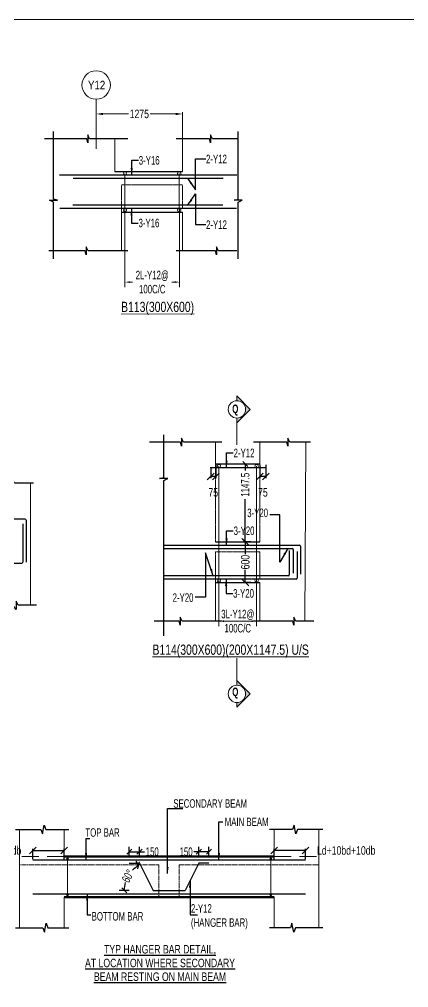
# Model space of a CAD drawing. Header units: millimetres. Extents: x -2697 to 288508, y -1308 to 60928.
# Drawn here: x 136830 to 142576, y 16972 to 31254 of the extents above; entities that cross this region are included whole.
import ezdxf
from ezdxf.enums import TextEntityAlignment as Align

# ---------------------------------------------------------------- set-up
doc = ezdxf.new("R2010")
doc.units = ezdxf.units.MM
doc.header["$LTSCALE"] = 100
for name, pattern in [('ACAD_ISO04W100', [30, 24, -3, 0, -3]), ('CONTINOUS', [0]), ('CONTINU', [0]), ('HIDDEN', [0.375, 0.25, -0.125])]:
    doc.linetypes.add(name, pattern=pattern)
doc.layers.get('Defpoints').update_dxf_attribs({"color": 1, "lineweight": 0})
for name, color, linetype in [('-S-ARROW', 253, 'Continuous'), ('-S-BMNO', 4, 'Continuous'), ('-S-DIM', 251, 'Continuous'), ('-S-MISC', 8, 'Continuous'), ('-STR-BEAM', 7, 'CONTINU'), ('-STR-REINF', 3, 'Continuous'), ('-STR-TEXT', 6, 'Continuous'), ('A-ANNO-DIMS', 7, 'Continuous'), ('Leader', 8, 'Continuous'), ('rein', 3, 'Continuous')]:
    doc.layers.add(name, color=color, linetype=linetype)
for name, color, linetype, lineweight in [('-S-STIRUP', 11, 'Continuous', 9), ('-STR-COLUMN', 5, 'HIDDEN', 13), ('-STR-RF-DIM', 252, 'CONTINOUS', 20), ('A-ANNO-GRID-LINE', 252, 'ACAD_ISO04W100', 20), ('A-ANNO-GRID-TEXT', 13, 'Continuous', 15), ('A-CONC', 7, 'Continuous', 50), ('G-ANNO-SYMB', 8, 'CONTINOUS', 9), ('GRID DIM', 252, 'Continuous', 9), ('S-COL', 5, 'Continuous', 20), ('SEC TEXT', 9, 'Continuous', 18), ('SLAB LINE', 254, 'HIDDEN', 20)]:
    doc.layers.add(name, color=color, linetype=linetype, lineweight=lineweight)
doc.styles.add('BEAM-LS', font='romans.shx', dxfattribs={"width": 0.8})
doc.styles.add('Dim.s & Anno.(Misc.)', font='ARIALN.TTF')
doc.styles.add('SOBHA', font='swisscl.ttf', dxfattribs={"width": 0.9})
doc.styles.add('sobha.sed', font='swisscl.ttf')
doc.styles.add('Swis721 LtCn BT_B', font='', dxfattribs={"width": 0.9, "height": 250})
doc.styles.get('Swis721 LtCn BT_B').set_extended_font_data('Swis721 LtCn BT', bold=True)
doc.dimstyles.new('S-50', dxfattribs={"dimscale": 50, "dimtxt": 2.5, "dimasz": 2, "dimexe": 0.5, "dimexo": 0.25, "dimgap": 0.25, "dimtad": 0, "dimdec": 0, "dimrnd": 0.0005, "dimzin": 0, "dimdsep": 46, "dimtxsty": 'sobha.sed', "dimblk": 'OBLIQUE', "dimcen": 0.09, "dimclrd": 8, "dimclre": 8, "dimclrt": 6, "dimadec": 0, "dimazin": 0, "dimtfac": 1, "dimtdec": 0, "dimtofl": 0, "dimtmove": 2, "dimatfit": 3, "dimfxl": 0.18, "dimtolj": 1, "dimtzin": 0, "dimlwd": -1, "dimlwe": -1, "dimarcsym": 0})
doc.dimstyles.new('S-DIM50', dxfattribs={"dimscale": 50, "dimtxt": 2.5, "dimasz": 1.5, "dimexe": 1.5, "dimexo": 1, "dimgap": 0.5, "dimtad": 0, "dimdec": 0, "dimzin": 0, "dimdsep": 46, "dimtxsty": 'SOBHA', "dimcen": 0.09, "dimclrd": 256, "dimclre": 256, "dimclrt": 6, "dimadec": 5, "dimazin": 0, "dimtfac": 1, "dimtdec": 0, "dimtofl": 0, "dimtmove": 0, "dimatfit": 3, "dimfxl": 0.18, "dimtolj": 1, "dimtzin": 0, "dimlwd": -1, "dimlwe": -1, "dimarcsym": 0})
doc.dimstyles.new('STIRUP', dxfattribs={"dimscale": 50, "dimtxt": 2.5, "dimasz": 2.2, "dimexe": 0, "dimexo": 0, "dimgap": 0.5, "dimtad": 0, "dimdec": 0, "dimzin": 0, "dimdsep": 46, "dimtxsty": 'BEAM-LS', "dimblk": 'DOTSMALL', "dimcen": 0.09, "dimclrd": 256, "dimclre": 256, "dimclrt": 256, "dimadec": 5, "dimazin": 0, "dimtfac": 1, "dimtdec": 0, "dimtofl": 0, "dimtmove": 0, "dimatfit": 3, "dimldrblk": 'DOTSMALL', "dimfxl": 0, "dimfxlon": 1, "dimtolj": 1, "dimtzin": 0, "dimlwd": -1, "dimlwe": -1, "dimarcsym": 0})

# ---------------------------------------------------------------- blocks, each defined once
blk = doc.blocks.new('_Oblique')
at = {"color": 0, "linetype": 'ByBlock', "lineweight": -2}
blk.add_line((-0.5, -0.5), (0.5, 0.5), dxfattribs=at)
blk = doc.blocks.new('*D33')
at = {"color": 8, "transparency": 16777216}
for p, q in [((1102, -135), (1062, -67)), ((962, -500), (812, -500))]:
    blk.add_line(p, q, dxfattribs=at)
for start, end in [(120, 135.789), (164.211, 180)]:
    blk.add_arc((1312, -500), 425, start, end, dxfattribs=at)
at = {"layer": 'Defpoints', "color": 0, "transparency": 16777216}
for p in [(987, -227), (1139, -200, 0), (1312, -500), (1312, -500), (1787, -500)]:
    blk.add_point(p, dxfattribs=at)
at = {"color": 8, "transparency": 16777216, "xscale": 75, "yscale": 75, "zscale": 75}
for p, rotation in [((1100, -132), 29.99999999999575), ((887, -500), 269.9999884995148)]:
    blk.add_blockref('_Oblique', p, dxfattribs=dict(at, rotation=rotation))
at = {"color": 6, "transparency": 16777216, "insert": (944, -288), "char_height": 125, "attachment_point": 5, "rotation": 60, "style": 'SOBHA'}
blk.add_mtext('\\A1;60°', dxfattribs=at)
blk = doc.blocks.new('*D31')
at = {"layer": '-S-DIM', "color": 8, "transparency": 16777216}
for p, q in [((962, -5), (962, 145)), ((1112, -5), (1112, 145)), ((962, 70), (1112, 70)), ((1112, 70), (1187, 70))]:
    blk.add_line(p, q, dxfattribs=at)
at = {"layer": 'Defpoints', "color": 0, "transparency": 16777216}
for p in [(1112, 70), (962, -100), (1112, -100)]:
    blk.add_point(p, dxfattribs=at)
at = {"layer": '-S-DIM', "color": 8, "transparency": 16777216, "xscale": 75, "yscale": 75, "zscale": 75, "rotation": 180}
blk.add_blockref('_Oblique', (962, 70), dxfattribs=at)
at = {"layer": '-S-DIM', "color": 8, "transparency": 16777216, "xscale": 75, "yscale": 75, "zscale": 75}
blk.add_blockref('_Oblique', (1112, 70), dxfattribs=at)
at = {"layer": '-S-DIM', "color": 6, "transparency": 16777216, "insert": (1300, 70), "char_height": 125, "attachment_point": 5, "style": 'SOBHA'}
blk.add_mtext('\\A1;150', dxfattribs=at)
blk = doc.blocks.new('*D32')
at = {"layer": '-S-DIM', "color": 8, "transparency": 16777216}
for p, q in [((1988, -5), (1988, 145)), ((2138, -5), (2138, 145)), ((1988, 70), (1913, 70)), ((2138, 70), (1988, 70))]:
    blk.add_line(p, q, dxfattribs=at)
at = {"layer": 'Defpoints', "color": 0, "transparency": 16777216}
for p in [(1988, 70), (1988, -100), (2138, -100)]:
    blk.add_point(p, dxfattribs=at)
at = {"layer": '-S-DIM', "color": 8, "transparency": 16777216, "xscale": 75, "yscale": 75, "zscale": 75, "rotation": 180}
blk.add_blockref('_Oblique', (1988, 70), dxfattribs=at)
at = {"layer": '-S-DIM', "color": 8, "transparency": 16777216, "xscale": 75, "yscale": 75, "zscale": 75}
blk.add_blockref('_Oblique', (2138, 70), dxfattribs=at)
at = {"layer": '-S-DIM', "color": 6, "transparency": 16777216, "insert": (1800, 70), "char_height": 125, "attachment_point": 5, "style": 'SOBHA'}
blk.add_mtext('\\A1;150', dxfattribs=at)
blk = doc.blocks.new('*D35')
at = {"layer": '-S-DIM', "color": 8, "transparency": 16777216}
for p, q in [((-462, -38), (-462, 113)), ((-462, 88), (0, 88)), ((0, -38), (0, 113))]:
    blk.add_line(p, q, dxfattribs=at)
at = {"layer": 'Defpoints', "color": 0, "transparency": 16777216}
for p in [(0, 88), (-462, -50), (0, -50)]:
    blk.add_point(p, dxfattribs=at)
at = {"layer": '-S-DIM', "color": 8, "transparency": 16777216, "xscale": 100, "yscale": 100, "zscale": 100}
for p, rotation in [((-462, 88), 179.9997867593097), ((0, 88), 359.9997867593097)]:
    blk.add_blockref('_Oblique', p, dxfattribs=dict(at, rotation=rotation))
at = {"layer": '-S-DIM', "color": 6, "transparency": 16777216, "insert": (-1064, 88), "char_height": 125, "attachment_point": 5, "rotation": 359.9998, "style": 'sobha.sed'}
blk.add_mtext('\\A1;Ld+10bd+10db', dxfattribs=at)
blk = doc.blocks.new('*D36')
at = {"layer": '-S-DIM', "color": 8, "transparency": 16777216}
for p, q in [((3100, -38), (3100, 113)), ((3562, 88), (3100, 88)), ((3562, -38), (3562, 113))]:
    blk.add_line(p, q, dxfattribs=at)
at = {"layer": 'Defpoints', "color": 0, "transparency": 16777216}
for p in [(3100, 88), (3100, -50), (3562, -50)]:
    blk.add_point(p, dxfattribs=at)
at = {"layer": '-S-DIM', "color": 8, "transparency": 16777216, "xscale": 100, "yscale": 100, "zscale": 100}
for p, rotation in [((3100, 88), 180.0002132406902), ((3562, 88), 0.0002132406903055)]:
    blk.add_blockref('_Oblique', p, dxfattribs=dict(at, rotation=rotation))
at = {"layer": '-S-DIM', "color": 6, "transparency": 16777216, "insert": (4163, 88), "char_height": 125, "attachment_point": 5, "rotation": 0.0002, "style": 'sobha.sed'}
blk.add_mtext('\\A1;Ld+10bd+10db', dxfattribs=at)
blk = doc.blocks.new('*D200')
at = {"layer": '-STR-RF-DIM', "transparency": 16777216}
for p, q in [((138389, 28454), (138389, 27303)), ((139196, 28462), (139196, 27303)), ((138464, 27378), (138501, 27378)), ((139121, 27378), (139083, 27378))]:
    blk.add_line(p, q, dxfattribs=at)
for points in [[(138464, 27391), (138464, 27366), (138389, 27378)], [(139121, 27391), (139121, 27366), (139196, 27378)]]:
    blk.add_solid(points, dxfattribs=at)
at = {"layer": 'Defpoints', "color": 0, "transparency": 16777216}
for p in [(138389, 28454, 0), (139196, 28462, 0), (138389, 27378)]:
    blk.add_point(p, dxfattribs=at)
at = {"layer": '-STR-RF-DIM', "color": 6, "transparency": 16777216, "insert": (138792, 27378), "char_height": 125, "attachment_point": 5, "style": 'SOBHA'}
blk.add_mtext('\\A1;2L-Y12@\\P100C/C', dxfattribs=at)
blk = doc.blocks.new('_DotSmall')
at = {"color": 0, "linetype": 'ByBlock', "const_width": 0.5}
blk.add_lwpolyline([(-0.0625, 0, 1), (0.0625, 0, 1)], format="xyb", close=True, dxfattribs=at)
blk = doc.blocks.new('*D201')
at = {"layer": '-S-STIRUP', "ltscale": 100, "transparency": 16777216}
blk.add_line((139189, 28442), (139189, 28979), dxfattribs=at)
at = {"layer": 'Defpoints', "color": 0, "linetype": 'CONTINU', "ltscale": 100, "transparency": 16777216}
for p in [(139189, 28979), (139189, 28979), (139189, 28442)]:
    blk.add_point(p, dxfattribs=at)
at = {"layer": '-S-STIRUP', "linetype": 'CONTINU', "ltscale": 100, "transparency": 16777216, "xscale": 100, "yscale": 100, "zscale": 100}
for p, rotation in [((139189, 28979), 90), ((139189, 28442), 270)]:
    blk.add_blockref('_DotSmall', p, dxfattribs=dict(at, rotation=rotation))
blk = doc.blocks.new('*D202')
at = {"layer": '-S-STIRUP', "ltscale": 100, "transparency": 16777216}
blk.add_line((138389, 28442), (138389, 28979), dxfattribs=at)
at = {"layer": 'Defpoints', "color": 0, "linetype": 'CONTINU', "ltscale": 100, "transparency": 16777216}
for p in [(138389, 28979), (138389, 28979), (138389, 28442)]:
    blk.add_point(p, dxfattribs=at)
at = {"layer": '-S-STIRUP', "linetype": 'CONTINU', "ltscale": 100, "transparency": 16777216, "xscale": 100, "yscale": 100, "zscale": 100}
for p, rotation in [((138389, 28979), 90), ((138389, 28442), 270)]:
    blk.add_blockref('_DotSmall', p, dxfattribs=dict(at, rotation=rotation))
blk = doc.blocks.new('A-SYMB_Grid')
blk.add_circle((0, 0), 4.21)
at = {"style": 'Dim.s & Anno.(Misc.)'}
blk.add_attdef('GRID', text='', height=3, dxfattribs=at).set_placement((0, 0), align=Align.MIDDLE_CENTER)
blk = doc.blocks.new('*D234')
at = {"layer": 'Defpoints', "color": 0, "transparency": 16777216}
for p in [(139239, 29859), (139239, 29432, 0), (137964, 29331, 0)]:
    blk.add_point(p, dxfattribs=at)
at = {"layer": 'GRID DIM', "transparency": 16777216}
for p, q in [((137964, 29343), (137964, 29884)), ((138064, 29859), (138442, 29859)), ((139139, 29859), (138761, 29859)), ((139239, 29444), (139239, 29884))]:
    blk.add_line(p, q, dxfattribs=at)
for points in [[(138064, 29875), (138064, 29842), (137964, 29859)], [(139139, 29875), (139139, 29842), (139239, 29859)]]:
    blk.add_solid(points, dxfattribs=at)
at = {"layer": 'GRID DIM', "color": 13, "transparency": 16777216, "insert": (138601, 29859), "char_height": 125, "attachment_point": 5, "style": 'sobha.sed'}
blk.add_mtext('\\A1;1275', dxfattribs=at)
blk = doc.blocks.new('*D701')
at = {"layer": '-STR-RF-DIM', "transparency": 16777216}
for p, q in [((140332, 24295), (140332, 22302)), ((139776, 24266), (139776, 22302)), ((140257, 22377), (139851, 22377))]:
    blk.add_line(p, q, dxfattribs=at)
for points in [[(139851, 22390), (139851, 22365), (139776, 22377)], [(140257, 22390), (140257, 22365), (140332, 22377)]]:
    blk.add_solid(points, dxfattribs=at)
at = {"layer": 'Defpoints', "color": 0, "transparency": 16777216}
for p in [(140332, 24295, 178587), (139776, 24266, 0), (139776, 22377)]:
    blk.add_point(p, dxfattribs=at)
at = {"layer": '-STR-RF-DIM', "color": 6, "transparency": 16777216, "insert": (140054, 22377), "char_height": 125, "attachment_point": 5, "style": 'SOBHA'}
blk.add_mtext('\\A1;3L-Y12@\\P100C/C', dxfattribs=at)
blk = doc.blocks.new('*D702')
at = {"layer": '-S-STIRUP', "ltscale": 100, "transparency": 16777216}
blk.add_line((140332, 22978), (140332, 24663), dxfattribs=at)
at = {"layer": 'Defpoints', "color": 0, "linetype": 'CONTINU', "ltscale": 100, "transparency": 16777216}
for p in [(140332, 24663), (140332, 24663), (140332, 22978)]:
    blk.add_point(p, dxfattribs=at)
at = {"layer": '-S-STIRUP', "linetype": 'CONTINU', "ltscale": 100, "transparency": 16777216, "xscale": 100, "yscale": 100, "zscale": 100}
for p, rotation in [((140332, 24663), 90), ((140332, 22978), 270)]:
    blk.add_blockref('_DotSmall', p, dxfattribs=dict(at, rotation=rotation))
blk = doc.blocks.new('*D703')
at = {"layer": '-S-STIRUP', "ltscale": 100, "transparency": 16777216}
blk.add_line((139776, 22978), (139776, 24663), dxfattribs=at)
at = {"layer": 'Defpoints', "color": 0, "linetype": 'CONTINU', "ltscale": 100, "transparency": 16777216}
for p in [(139776, 24663), (139776, 24663), (139776, 22978)]:
    blk.add_point(p, dxfattribs=at)
at = {"layer": '-S-STIRUP', "linetype": 'CONTINU', "ltscale": 100, "transparency": 16777216, "xscale": 100, "yscale": 100, "zscale": 100}
for p, rotation in [((139776, 24663), 90), ((139776, 22978), 270)]:
    blk.add_blockref('_DotSmall', p, dxfattribs=dict(at, rotation=rotation))
blk = doc.blocks.new('*D704')
at = {"layer": '-S-DIM', "transparency": 16777216}
for p, q in [((140164, 24696), (140164, 24599)), ((140238, 24696), (140239, 24696)), ((140164, 23548), (140164, 24179)), ((140238, 23548), (140239, 23548))]:
    blk.add_line(p, q, dxfattribs=at)
at = {"layer": 'Defpoints', "color": 0, "transparency": 16777216}
for p in [(140143, 24696, 178587), (140143, 23548, 178587), (140164, 23548)]:
    blk.add_point(p, dxfattribs=at)
at = {"layer": '-S-DIM', "transparency": 16777216, "xscale": 75, "yscale": 75, "zscale": 75}
for p, rotation in [((140164, 24696), 90), ((140164, 23548), 270)]:
    blk.add_blockref('_Oblique', p, dxfattribs=dict(at, rotation=rotation))
at = {"layer": '-S-DIM', "color": 6, "transparency": 16777216, "insert": (140164, 24389), "char_height": 125, "attachment_point": 5, "rotation": 90, "style": 'SOBHA'}
blk.add_mtext('\\A1;1147.5', dxfattribs=at)
blk = doc.blocks.new('*D705')
at = {"layer": '-S-ARROW', "color": 8, "transparency": 16777216}
for p, q in [((140245, 23548), (140140, 23548)), ((140165, 23548), (140165, 23363)), ((140165, 22948), (140165, 23134)), ((140245, 22948), (140140, 22948))]:
    blk.add_line(p, q, dxfattribs=at)
at = {"layer": 'Defpoints', "color": 0, "transparency": 16777216}
for p in [(140257, 23548, 178587), (140165, 22948), (140257, 22948, 178587)]:
    blk.add_point(p, dxfattribs=at)
at = {"layer": '-S-ARROW', "color": 8, "transparency": 16777216, "xscale": 100, "yscale": 100, "zscale": 100}
for p, rotation in [((140165, 23548), 90), ((140165, 22948), 270)]:
    blk.add_blockref('_Oblique', p, dxfattribs=dict(at, rotation=rotation))
at = {"layer": '-S-ARROW', "color": 6, "transparency": 16777216, "insert": (140165, 23248), "char_height": 125, "attachment_point": 5, "rotation": 90, "style": 'sobha.sed'}
blk.add_mtext('\\A1;600', dxfattribs=at)
blk = doc.blocks.new('Detail View - M_Section Head - Structural Type 1-785420-STILT FLOOR FRAMING PLAN')
at = {"layer": 'G-ANNO-SYMB'}
h = blk.add_hatch(color=9, dxfattribs=at)
edge = h.paths.add_edge_path(flags=0)
edge.add_line((-8.5, 0), (-9.86, 0))
edge.add_line((-9.86, 0), (-5.99, 3.87))
edge.add_line((-5.99, 3.87), (-2.12, 0))
edge.add_line((-2.12, 0), (-3.5, 0))
edge.add_arc((-6, 0), 2.5, 360, 540)
for p, q in [((-5.99, 3.87), (-9.86, 0)), ((-5.99, 3.87), (-2.12, 0)), ((-8.5, 0), (-9.86, 0)), ((-3.5, 0), (-2.12, 0))]:
    blk.add_line(p, q, dxfattribs=at)
at = {"layer": 'G-ANNO-SYMB', "color": 5}
for p, q in [((-5.99, 3.87), (-9.86, 0)), ((-2.12, 0), (-5.99, 3.87)), ((-9.86, 0), (-8.5, 0)), ((-3.5, 0), (4.24, 0)), ((-3.5, 0), (-2.12, 0))]:
    blk.add_line(p, q, dxfattribs=at)
at = {"layer": 'G-ANNO-SYMB'}
blk.add_arc((-6, 0), 2.5, 360, 180, dxfattribs=at)
at = {"layer": 'G-ANNO-SYMB', "color": 5}
for start, end in [(360, 180), (180, 360)]:
    blk.add_arc((-6, 0), 2.5, start, end, dxfattribs=at)
blk = doc.blocks.new('*D829')
at = {"layer": 'A-ANNO-DIMS', "color": 8, "transparency": 16777216}
for p, q in [((139654, 24633), (139654, 24486)), ((139729, 24683), (139729, 24486)), ((139729, 24511), (139654, 24511))]:
    blk.add_line(p, q, dxfattribs=at)
at = {"layer": 'Defpoints', "color": 0, "transparency": 16777216}
for p in [(139654, 24646, 357173), (139729, 24696, 357173), (139654, 24511)]:
    blk.add_point(p, dxfattribs=at)
at = {"layer": 'A-ANNO-DIMS', "color": 8, "transparency": 16777216, "xscale": 100, "yscale": 100, "zscale": 100, "rotation": 180}
blk.add_blockref('_Oblique', (139654, 24511), dxfattribs=at)
at = {"layer": 'A-ANNO-DIMS', "color": 8, "transparency": 16777216, "xscale": 100, "yscale": 100, "zscale": 100}
blk.add_blockref('_Oblique', (139729, 24511), dxfattribs=at)
at = {"layer": 'A-ANNO-DIMS', "color": 6, "transparency": 16777216, "insert": (139692, 24276), "char_height": 125, "attachment_point": 5, "style": 'sobha.sed'}
blk.add_mtext('\\A1;75', dxfattribs=at)
blk = doc.blocks.new('*D830')
at = {"layer": 'A-ANNO-DIMS', "color": 8, "transparency": 16777216}
for p, q in [((140381, 24683), (140381, 24486)), ((140469, 24683), (140469, 24486)), ((140469, 24511), (140381, 24511))]:
    blk.add_line(p, q, dxfattribs=at)
at = {"layer": 'Defpoints', "color": 0, "transparency": 16777216}
for p in [(140381, 24696, 357173), (140469, 24696, 357173), (140381, 24511)]:
    blk.add_point(p, dxfattribs=at)
at = {"layer": 'A-ANNO-DIMS', "color": 8, "transparency": 16777216, "xscale": 100, "yscale": 100, "zscale": 100, "rotation": 180}
blk.add_blockref('_Oblique', (140381, 24511), dxfattribs=at)
at = {"layer": 'A-ANNO-DIMS', "color": 8, "transparency": 16777216, "xscale": 100, "yscale": 100, "zscale": 100}
blk.add_blockref('_Oblique', (140469, 24511), dxfattribs=at)
at = {"layer": 'A-ANNO-DIMS', "color": 6, "transparency": 16777216, "insert": (140425, 24276), "char_height": 125, "attachment_point": 5, "style": 'sobha.sed'}
blk.add_mtext('\\A1;75', dxfattribs=at)
blk = doc.blocks.new('Hanger')
at = {"layer": '-S-STIRUP', "linetype": 'CONTINU', "ltscale": 100}
h = blk.add_hatch(color=256, dxfattribs=at)
h.dxf.hatch_style = 1
h.paths.add_polyline_path([(65.2, -34, 1), (34.3, -34, 1)])
h = blk.add_hatch(color=256, dxfattribs=at)
h.dxf.hatch_style = 1
h.paths.add_polyline_path([(3034.5, -34, -1), (3065.4, -34, -1)])
h = blk.add_hatch(color=256, dxfattribs=at)
h.dxf.hatch_style = 1
h.paths.add_polyline_path([(52.2, -550.2), (47.3, -550.2, 0.3683822), (34.3, -565.5, 1), (65.2, -565.5, 0.3683822)])
h = blk.add_hatch(color=256, dxfattribs=at)
h.dxf.hatch_style = 1
h.paths.add_polyline_path([(3047.5, -550.2), (3052.4, -550.2, -0.3683822), (3065.4, -565.5, -1), (3034.5, -565.5, -0.3683822)])
at = {"layer": '-S-MISC', "linetype": 'ByBlock', "ltscale": 1000}
for points in [[(-718, 400), (-344.7, 400), (-321.3, 335.6), (-293.2, 464.4), (-269.7, 400), (70.6, 400)], [(3817.7, 400), (3444.5, 400), (3421, 335.6), (3392.9, 464.4), (3369.5, 400), (3029.2, 400)], [(-718, -1050), (-314.7, -1050), (-291.3, -1114.4), (-263.2, -985.6), (-239.7, -1050), (70.6, -1050)], [(3817.7, -1050), (3414.5, -1050), (3391, -1114.4), (3362.9, -985.6), (3339.5, -1050), (3029.2, -1050)]]:
    blk.add_lwpolyline(points, dxfattribs=at)
at = {"layer": '-S-STIRUP', "linetype": 'CONTINU', "ltscale": 100}
for p, q in [((49.8, -49.4), (49.8, -550)), ((3050, -49.4), (3050, -550))]:
    blk.add_line(p, q, dxfattribs=at)
for centre in [(49.8, -34), (3050, -34), (49.8, -565.5), (3050, -565.5)]:
    blk.add_circle(centre, 15.5, dxfattribs=at)
at = {"layer": 'A-CONC', "color": 7}
for p, q in [((0, 0), (3099.8, 0)), ((0, -600), (3099.8, -600))]:
    blk.add_line(p, q, dxfattribs=at)
at = {"layer": 'rein'}
for p, q in [((-461.5, -50), (3561.7, -50)), ((962, -100), (1112, -100)), ((1112, -100), (1312.1, -500)), ((1987.8, -100), (1787.6, -500)), ((2137.8, -100), (1987.8, -100)), ((-461.5, -550), (3561.7, -550)), ((1312.1, -500), (1787.6, -500))]:
    blk.add_line(p, q, dxfattribs=at)
at = {"layer": 'S-COL'}
for p, q in [((-659.7, -1050), (-659.7, 400)), ((0, 0), (0, 400)), ((3099.8, 0), (3099.8, 400)), ((3759.5, -1050), (3759.5, 400)), ((0, -1050), (0, -600)), ((3099.8, -1050), (3099.8, -600))]:
    blk.add_line(p, q, dxfattribs=at)
at = {"layer": 'SLAB LINE', "ltscale": 10}
for p, q in [((0, 0), (-659.7, 0)), ((3099.8, 0), (3759.5, 0))]:
    blk.add_line(p, q, dxfattribs=at)
at = {"layer": 'SLAB LINE', "color": 8, "ltscale": 0.5}
for p, q in [((-659.7, -125), (1399.9, -125)), ((1399.9, -600), (1399.9, -125)), ((1699.9, -600), (1699.9, -125)), ((1699.9, -125), (3759.5, -125))]:
    blk.add_line(p, q, dxfattribs=at)
at = {"layer": '-S-BMNO', "insert": (1415.3, -1305.2), "char_height": 125, "attachment_point": 2, "line_spacing_factor": 0.971848, "style": 'sobha.sed'}
blk.add_mtext_dynamic_manual_height_columns('{\\LTYP HANGER BAR DETAIL,\\PAT LOCATION WHERE SECONDARY\\PBEAM RESTING ON MAIN BEAM}', width=2137.472, gutter_width=10, heights=[0], dxfattribs=at)
at = {"layer": '-STR-TEXT', "color": 6, "char_height": 125, "attachment_point": 1, "style": 'SOBHA'}
for s, insert in [('\\pxt2;SECONDARY BEAM', (1611.2, 844.5, 0)), ('\\pxt2;MAIN BEAM', (2370.1, 573.5, 0)), ('\\pxt2;TOP BAR', (313.8, 416.5, 0)), ('2-Y12\\P(HANGER BAR)', (1871.9, -703.1, 0)), ('\\pxt2;BOTTOM BAR', (406.3, -820.3, 0))]:
    blk.add_mtext(s, dxfattribs=dict(at, insert=insert))
at = {"layer": '-S-DIM'}
for base, p1, p2, angle, picture, middle in [((0, 88.4), (-461.9, -50), (0, -50), 359.99979, '*D35', (-1063.6, 88.4)), ((3099.8, 88.4), (3561.7, -50), (3099.8, -50), 180.00021, '*D36', (4163.4, 88.4))]:
    dim = blk.add_linear_dim(base=base, p1=p1, p2=p2, angle=angle, text='Ld+10bd+10db', dimstyle='S-50', dxfattribs=at)
    dim.commit()
    dim.dimension.update_dxf_attribs({"geometry": picture, "text_midpoint": middle, "dimtype": 129})
dim = blk.add_linear_dim(base=(1112, 70.3), p1=(962, -100), p2=(1112, -100), dimstyle='S-50', dxfattribs=at)
dim.commit()
dim.dimension.update_dxf_attribs({"geometry": '*D31', "text_midpoint": (1299.7, 70.3)})
dim = blk.add_linear_dim(base=(1987.8, 70.3), p1=(2137.8, -100), p2=(1987.8, -100), angle=180, dimstyle='S-50', dxfattribs=at)
dim.commit()
dim.dimension.update_dxf_attribs({"geometry": '*D32', "text_midpoint": (1800, 70.3)})
dim = blk.add_angular_dim_2l(base=(986.8, -227), line1=((1787.4, -500), (1312.2, -500)), line2=((1312.2, -500), (1139, -200, 0)), dimstyle='S-50')
dim.commit()
dim.dimension.update_dxf_attribs({"geometry": '*D33', "text_midpoint": (944.4, -287.6)})
at = {"layer": 'Leader'}
for points in [[(1526.5, -252.4), (1526.5, 707.2), (1752.3, 707.2)], [(2285.4, -49.9), (2285.4, 513.5), (2341.5, 513.5)], [(323.3, -49.9), (323.3, 265.3), (379.4, 265.3)], [(1857.8, -359.8), (1857.8, -858.9), (1966.2, -858.9)], [(338.6, -547.4), (338.6, -862.6), (394.7, -862.6)]]:
    blk.add_leader(points, dimstyle='S-50', override={"dimasz": 2}, dxfattribs=at)
blk = doc.blocks.new('456')
at = {"layer": '-STR-TEXT', "color": 6}
blk.add_blockref('Hanger', (16285816, -2155476), dxfattribs=at)

msp = doc.modelspace()

# ---------------------------------------------------------------- linework, layer by layer
at = {"layer": '-S-MISC', "linetype": 'ByBlock', "ltscale": 1000, "elevation": 0}
for points in [[(137334.35, 27721.01), (137334.35, 28557.68), (137274.7, 28586.14), (137394.86, 28586.14), (137334.35, 28601.29), (137334.35, 29599.11)], [(140060.4, 27721.01), (140060.4, 28557.68), (140120.06, 28586.14), (139999.9, 28586.14), (140060.4, 28601.29), (140060.4, 29599.11)], [(138432.98, 29491.01), (137867.12, 29491.01), (137838.65, 29550.67), (137838.65, 29430.51), (137823.5, 29491.01), (137198.86, 29491.01)], [(140061.45, 29491.01), (139681.65, 29491.01), (139653.18, 29550.67), (139653.18, 29430.51), (139638.03, 29491.01), (139143.28, 29491.01)], [(138432.98, 27841.01), (137843.65, 27841.01), (137815.19, 27900.67), (137815.19, 27780.51), (137800.04, 27841.01), (137265.49, 27841.01)], [(140039.98, 27841.01), (139769.9, 27841.01), (139741.43, 27900.67), (139741.43, 27780.51), (139726.28, 27841.01), (139143.28, 27841.01)], [(139820.11, 25016.63), (139254.25, 25016.63), (139225.78, 25076.29), (139225.78, 24956.13), (139210.63, 25016.63), (138749.89, 25016.63)], [(138960.24, 22159.29), (138960.24, 24451.41), (139019.9, 24479.87), (138899.73, 24479.87), (138960.24, 24495.02), (138960.24, 25124.73)], [(141127.71, 25016.63), (140823.78, 25016.63), (140795.31, 25076.29), (140795.31, 24956.13), (140780.16, 25016.63), (140285.41, 25016.63)], [(139820.11, 22377.24), (139230.79, 22377.24), (139202.32, 22436.9), (139202.32, 22316.74), (139187.17, 22377.24), (138822.1, 22377.24)], [(141174.42, 22377.24), (140912.03, 22377.24), (140883.56, 22436.9), (140883.56, 22316.74), (140868.41, 22377.24), (140285.41, 22377.24)]]:
    msp.add_lwpolyline(points, dxfattribs=at)
at = {"layer": '-S-MISC', "linetype": 'ByBlock', "ltscale": 1000}
for points in [[(137038.78, 24411), (136760.55, 24411), (136729.69, 24470.66), (136729.69, 24350.49), (136679.84, 24411), (136460.65, 24411)], [(137082, 22611), (136811.9, 22611), (136781.03, 22670.66), (136781.03, 22550.49), (136731.18, 22611), (136405.87, 22611)]]:
    msp.add_lwpolyline(points, dxfattribs=at)
at = {"layer": '-STR-BEAM'}
for p, q in [((138239.17, 29011.92), (139239.12, 29011.92, 0)), ((138339.17, 28411.92), (139239.12, 28411.92, 0)), ((139726.3, 24695.65), (140381.25, 24695.65, 0)), ((139726.3, 23548.15), (140381.25, 23548.15, 0)), ((139726.3, 22948.15), (140381.25, 22948.15, 0)), ((139726.3, 22948.15), (140381.25, 22948.15, 0))]:
    msp.add_line(p, q, dxfattribs=at)
at = {"layer": '-STR-COLUMN', "linetype": 'Continuous', "ltscale": 10}
for p, q in [((138239.17, 29491.01), (138239.17, 29011.92)), ((139239.12, 29491.01, 0), (139239.12, 29011.92, 0)), ((138339.17, 28411.92), (138339.17, 27841.01)), ((139239.12, 28411.92, 0), (139239.12, 27841.01, 0)), ((139726.3, 25016.63), (139726.3, 24695.65)), ((140381.25, 25016.63), (140381.25, 24695.65)), ((141056.25, 25016.63), (141043.23, 22377.24, 0)), ((136991.94, 23931.9), (136991.94, 24411)), ((136991.94, 22611), (136991.94, 23931.9)), ((139726.3, 22948.15), (139726.3, 22377.24)), ((140381.25, 22948.15), (140381.25, 22377.24))]:
    msp.add_line(p, q, dxfattribs=at)
at = {"layer": '-STR-REINF', "ltscale": 10}
for p, q in [((137423.02, 28961.92, 0), (140038.74, 28961.92, 0)), ((137623.02, 28911.92, 0), (139838.74, 28911.92, 0)), ((140035.42, 28461.92, 0), (137426.13, 28461.92, 0)), ((139835.42, 28511.92, 0), (137619, 28511.92, 0)), ((139645, 24645.65, 0), (140469, 24645.65, -357173.18)), ((136917.06, 23881.9, 0), (126946.53, 23881.9, 0)), ((136932.06, 23866.9, 0), (136932.06, 23247.61, 0)), ((136882.06, 23812.99, 0), (136882.06, 23246.9, 0)), ((138960.24, 23498.15, 0), (140963.91, 23498.15, 0)), ((138960.24, 23448.15, 0), (140858.91, 23448.15, 0)), ((140873.91, 23433.15, 0), (140873.91, 23087, 0)), ((140978.91, 23483.15, 0), (140978.91, 23072, 0)), ((140814.88, 23419, 0), (140814.88, 23062.38, 0)), ((140928.91, 23407, 0), (140928.91, 23013.15, 0)), ((126996.53, 23231.9, 0), (136867.06, 23231.9, 0)), ((140799.88, 23047.38, 0), (138960.24, 23048.15, 0)), ((140913.91, 22998.15, 0), (138960.24, 22998.15, 0))]:
    msp.add_line(p, q, dxfattribs=at)
for centre, start, end in [((136917.06, 23866.9, 0), 0, 90), ((140858.91, 23433.15, 0), 0, 90), ((140963.91, 23483.15, 0), 0, 90), ((136867.06, 23246.9, 0), 270, 0), ((140799.88, 23062.38, 0), 270, 0), ((140913.91, 23013.15, 0), 270, 0)]:
    msp.add_arc(centre, 15, start, end, dxfattribs=at)
at = {"layer": 'A-ANNO-GRID-LINE', "ltscale": 40}
msp.add_line((137963.78, 30075.17, 0), (137963.78, 29431.91, 0), dxfattribs=at)
at = {"layer": 'Defpoints', "color": 1}
msp.add_lwpolyline([(125344.46, 31254), (160405.54, 31254), (160438.18, 3561.14), (125377.1, 3561.14)], close=True, dxfattribs=at)
at = {"layer": 'SLAB LINE', "color": 9, "linetype": 'HIDDEN', "ltscale": 0.1}
for p, q in [((138339.17, 28812.16, 0), (138339.17, 28411.92)), ((139239.12, 28812.16, 0), (138339.17, 28812.16, 0)), ((139239.12, 28812.16, 0), (139239.12, 28461.92, 0)), ((139726.3, 24695.65), (139726.3, 23548.15)), ((140381.25, 24695.65), (140381.25, 23548.15)), ((139726.3, 23548.15), (140381.25, 23548.15, 0)), ((139726.3, 23398.15), (140381.25, 23398.15, 0)), ((139726.3, 23398.15), (139726.3, 22948.15)), ((140381.25, 23398.15), (140381.25, 22998.15))]:
    msp.add_line(p, q, dxfattribs=at)

# ---------------------------------------------------------------- block references
at = {"layer": 'A-ANNO-GRID-TEXT'}
ref = msp.add_blockref('A-SYMB_Grid', (137963.78, 30285.8, 0), dxfattribs=dict(at, xscale=-50, yscale=50, zscale=50))
ref.add_attrib('GRID', 'Y12', dxfattribs={"layer": '0', "height": 125, "style": 'Dim.s & Anno.(Misc.)'}).set_placement((137970.43, 30285.8, 0), align=Align.MIDDLE_CENTER)
at = {"layer": 'G-ANNO-SYMB', "extrusion": (0, 0, -1), "yscale": 51.28199999999996, "zscale": 51.28199999999996}
for p, xscale, rotation in [((-140040.86, 25193.71), -51.28199999999996, 90), ((-140040.86, 21612.71), 51.28199999999996, 90.00000000000003)]:
    msp.add_blockref('Detail View - M_Section Head - Structural Type 1-785420-STILT FLOOR FRAMING PLAN', p, dxfattribs=dict(at, xscale=xscale, rotation=rotation))
at = {"layer": 'rein', "color": 2}
msp.add_blockref('456', (-16148324.83, 2174381.75), dxfattribs=at)

# ---------------------------------------------------------------- texts
at = {"layer": '-STR-TEXT', "color": 6, "char_height": 125, "style": 'SOBHA'}
for s, insert, attachment_point in [('\\A1;3-Y16', (138592.39, 29237.19, 0), 1), ('\\A1;2-Y12', (139585.74, 29257.54, 178586.59), 1), ('\\A1;3-Y16', (138588.99, 28186.64, 0), 7), ('\\A1;2-Y12', (139585.74, 28163.58, 178586.59), 7), ('\\A1;2-Y12', (139992.83, 24920.92, 0), 1), ('\\A1;3-Y20', (140193.31, 24037.39, 0), 1), ('\\A1;3-Y20', (139992.83, 23773.42, 0), 1), ('\\A1;2-Y20', (139092.5, 22660.73, 0), 7), ('\\A1;3-Y20', (139985.54, 22722.87, 0), 7)]:
    msp.add_mtext(s, dxfattribs=dict(at, insert=insert, attachment_point=attachment_point))
at = {"layer": 'G-ANNO-SYMB', "color": 5, "char_height": 126.62, "width": 169.2306, "line_spacing_factor": 0.964267, "style": 'Swis721 LtCn BT_B'}
for insert, attachment_point in [((140017.52, 25572.08), 2), ((140017.52, 21234.34), 8)]:
    msp.add_mtext('Q', dxfattribs=dict(at, insert=insert, attachment_point=attachment_point))
at = {"layer": 'SEC TEXT', "color": 1, "linetype": 'ByBlock', "style": 'sobha.sed'}
for s, p in [('%%UB113(300X600)', (138331.95, 26937.92, 0)), ('%%UB114(300X600)(200X1147.5) U/S', (138794.95, 21881.59, 178586.59))]:
    msp.add_text(s, height=150, rotation=0.010721, dxfattribs=at).set_placement(p)

# ---------------------------------------------------------------- dimensions: what is measured, and where the dimension line sits
at = {"layer": '-S-ARROW'}
dim = msp.add_linear_dim(base=(140164.97, 22948.15, -178586.59), p1=(140257.25, 23548.15, 0), p2=(140257.25, 22948.15, 0), angle=90, dimstyle='S-50', override={"dimgap": 0.1}, dxfattribs=at)
dim.commit()
dim.dimension.update_dxf_attribs({"geometry": '*D705', "text_midpoint": (140164.97, 23248.15, -178586.59)})
at = {"layer": '-S-DIM'}
dim = msp.add_linear_dim(base=(140163.56, 23548.15, -178586.59), p1=(140143.03, 24695.65, 0), p2=(140143.03, 23548.15, 0), angle=90, dimstyle='S-DIM50', override={"dimscale": 1, "dimtxt": 125, "dimasz": 75, "dimexe": 75, "dimexo": 0, "dimgap": 25, "dimdec": 1, "dimblk1": 'Oblique', "dimblk2": 'Oblique', "dimsah": 1, "dimcen": 4.5, "dimfxl": 75, "dimfxlon": 1}, dxfattribs=at)
dim.commit()
dim.dimension.update_dxf_attribs({"geometry": '*D704', "text_midpoint": (140163.56, 24389, -178586.59), "dimtype": 160})
at = {"layer": '-S-STIRUP', "linetype": 'CONTINU', "ltscale": 100}
for base, p1, p2, picture, middle in [((138389.17, 28978.92), (138389.17, 28442.2), (138389.17, 28978.92), '*D202', (138389.17, 28710.56)), ((139189.37, 28978.92, 178586.59), (139189.37, 28442.2, 178586.59), (139189.37, 28978.92, 178586.59), '*D201', (139189.37, 28710.56, 178586.59)), ((139776.3, 24662.65), (139776.3, 22978.43), (139776.3, 24662.65), '*D703', (139776.3, 23820.54)), ((140331.5, 24662.65, 178586.59), (140331.5, 22978.43, 178586.59), (140331.5, 24662.65, 178586.59), '*D702', (140331.5, 23820.54, 178586.59))]:
    dim = msp.add_linear_dim(base=base, p1=p1, p2=p2, angle=90, text=' ', dimstyle='STIRUP', override={"dimasz": 2}, dxfattribs=at)
    dim.commit()
    dim.dimension.update_dxf_attribs({"geometry": picture, "text_midpoint": middle})
at = {"layer": '-STR-RF-DIM'}
for base, p1, p2, text, picture, middle in [((138389.17, 27378.34, 0), (139195.62, 28461.92, 0), (138389.17, 28453.92), '2L-Y12@\\P100C/C', '*D200', (138792.4, 27378.34, 0)), ((139776.3, 22377.24, 0), (140331.5, 24294.54, 178586.59), (139776.3, 24265.84), '3L-Y12@\\P100C/C', '*D701', (140053.9, 22377.24, 0))]:
    dim = msp.add_linear_dim(base=base, p1=p1, p2=p2, angle=180, text=text, dimstyle='S-DIM50', override={"dimscale": 1, "dimtxt": 125, "dimasz": 75, "dimexe": 75, "dimexo": 0, "dimgap": 25, "dimsah": 1, "dimcen": 4.5, "dimfxl": 75}, dxfattribs=at)
    dim.commit()
    dim.dimension.update_dxf_attribs({"geometry": picture, "text_midpoint": middle, "dimtype": 160})
at = {"layer": 'A-ANNO-DIMS'}
for base, p1, p2, picture, middle in [((139654.2, 24510.94, -357173.18), (139729.2, 24695.65), (139654.2, 24645.65, 0), '*D829', (139691.7, 24275.88, -357173.18)), ((140381.25, 24510.94, -357173.18), (140469, 24695.65), (140381.25, 24695.65, 0), '*D830', (140425.13, 24275.88, -357173.18))]:
    dim = msp.add_linear_dim(base=base, p1=p1, p2=p2, angle=180, text='75', dimstyle='S-50', override={"dimdec": 1}, dxfattribs=at)
    dim.commit()
    dim.dimension.update_dxf_attribs({"geometry": picture, "text_midpoint": middle})
at = {"layer": 'GRID DIM'}
dim = msp.add_linear_dim(base=(139239.12, 29858.83), p1=(137963.78, 29330.55, 0), p2=(139239.12, 29431.91, 0), dimstyle='S-50', override={"dimsah": 1, "dimclrd": 256, "dimclre": 256, "dimclrt": 13, "dimtmove": 1}, dxfattribs=at)
dim.commit()
dim.dimension.update_dxf_attribs({"geometry": '*D234', "text_midpoint": (138601.45, 29858.83)})

# ---------------------------------------------------------------- leaders
at = {"layer": '-S-ARROW', "annotation_type": 0, "has_hookline": 1, "hookline_direction": 1}
for points, text_width in [([(138488.35, 28961.92, 0), (138488.35, 29174.69, 0), (138587.39, 29174.69, 0)], 318.41), ([(138484.95, 28461.92, 0), (138484.95, 28249.14, 0), (138583.99, 28249.14, 0)], 318.41), ([(139888.79, 24645.65, 0), (139888.79, 24858.42, 0), (139987.83, 24858.42, 0)], 317.74), ([(139888.79, 23498.15, 0), (139888.79, 23710.92, 0), (139987.83, 23710.92, 0)], 318.41), ([(139881.5, 22998.15, 0), (139881.5, 22785.37, 0), (139980.54, 22785.37, 0)], 318.41)]:
    msp.add_leader(points, dimstyle='S-50', override={"dimasz": 2, "dimgap": 0.1, "dimtad": 0}, dxfattribs=dict(at, text_width=text_width))
at = {"layer": '-S-ARROW'}
for points, override in [([(139313.85, 28911.92, 178586.59), (139429.33, 28739.51, 178586.59), (139429.33, 29195.04, 178586.59), (139580.74, 29195.04, 178586.59)], {"dimgap": 0.1}), ([(139313.85, 28509.2, 178586.59), (139429.33, 28681.61, 178586.59), (139429.33, 28226.08, 178586.59), (139580.74, 28226.08, 178586.59)], {"dimgap": 0.1}), ([(140792.53, 23447.24, 0), (140677.05, 23245.8, 0), (140677.05, 23944.82, 0), (140525.64, 23944.82, 0)], {"dimasz": 2, "dimgap": 0.1, "dimtad": 0}), ([(139691.72, 23046.34, 0), (139576.24, 23384.78, 0), (139576.24, 22732.98, 0), (139424.83, 22732.98, 0)], {"dimasz": 2, "dimgap": 0.1, "dimtad": 0})]:
    msp.add_leader(points, dimstyle='S-50', override=override, dxfattribs=at)

doc.saveas('drawing.dxf')
